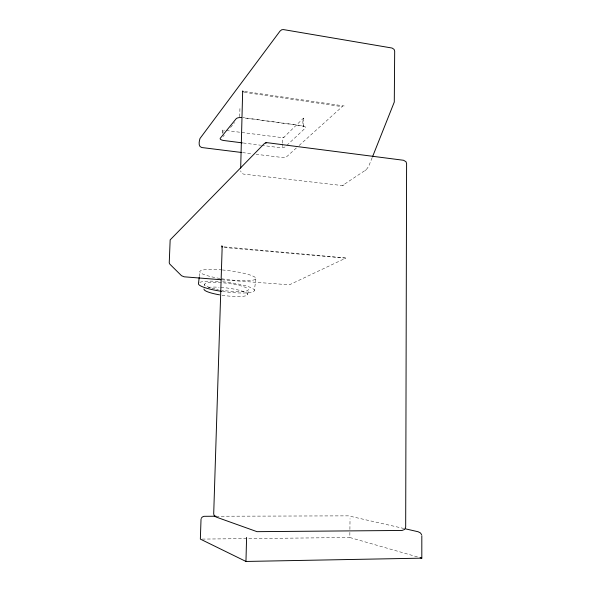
<?xml version="1.0" encoding="UTF-8"?>
<svg xmlns="http://www.w3.org/2000/svg" width="591" height="591" viewBox="0 0 591 591"><rect width="100%" height="100%" fill="white"/><g stroke="black" fill="none" stroke-linecap="round" stroke-linejoin="round"><path stroke-width="0.44" stroke-dasharray="2.96 2.22" d="M417.423 556.899L349.82 537.507L349.894 530.341M349.909 529.447L350.027 518.706M303.582 126.371L303.767 116.796M282.254 146.59L282.321 143.894M282.335 143L282.461 137.622M239.68 116.759L239.946 107.872M222.379 133.396L222.497 129.739M222.962 132.849L223.043 130.737L222.305 129.599L224.55 130.279M199.293 276.61L199.891 271.461M204.405 285.822L204.589 284.227M247.718 294.407L248.323 289.642M222.46 291.466A28.169 4.876 7 0 0 254.381 290.447L255.918 278.427M372.153 157.701L368.732 166.234L366.324 169.632L342.381 185.574L243.418 174.072L241.527 173.156L240.611 170.814M223.132 136.551L224.27 135.154M230.549 127.486L234.546 122.603M286.842 145.379L305.222 128.151A5.533 1.928 0.7 0 0 301.912 125.639L243.152 117.609M296.379 147.957L286.14 157.184L284.744 157.79L256.132 154.288M299.112 145.497L342.787 106.136L341.133 106.513L243.98 92.262M343.482 185.234L344.065 184.843M365.127 170.496L366.006 169.905M342.558 185.544L343.282 185.338M202.203 539.088L349.82 537.507M216.07 516.238L348.424 515.862L403.727 528.45M221.935 279.802L289.45 284.803L345.624 258.178L223.908 247.474M223.93 246.861L347.604 258.097M242.524 152.596L251.596 153.726M243.278 142.992L260.668 145.216M261.584 145.334L278.974 147.558A5.193 1.699 1.2 0 0 285.534 146.612M226.375 130.522L281.73 137.577L284.072 137.105L303.575 118.074L302.932 119.596L302.828 124.9L303.56 126.481L301.669 125.787L242.953 117.764M244.637 91.45L344.176 105.974M222.349 269.961A28.242 4.514 7.1 0 1 255.903 278.605A28.242 4.514 7.1 0 1 220.65 278.597M219.852 278.464A28.242 4.514 7.1 0 1 199.861 271.565A28.242 4.514 7.1 0 1 221.485 269.888M222.696 281.774A28.169 4.876 7 0 1 254.381 290.447M199.839 282.38A28.169 4.876 7 0 1 220.081 281.545M214.851 288.896A22.037 3.812 7 0 1 214.031 282.38A22.037 3.812 7 0 1 247.91 288.851A22.037 3.812 7 0 1 221.788 290.225M218.33 289.627A22.037 3.812 7 0 1 216.542 289.265M220.879 287.366A22.015 3.923 7 0 1 247.71 294.303A22.015 3.923 7 0 1 222.024 295.241M208.254 287.366A22.015 3.923 7 0 1 219.084 287.241M284.005 137.134L283.614 137.393L284.072 137.105M303.796 126.511L303.213 126.186L303.796 126.511"/><path stroke-width="0.89" d="M201.021 519.282L200.356 539.103L245.959 561.45L421.811 558.155L421.819 535.623M245.959 561.45L246.595 537.433M240.685 168.073L242.672 90.911L243.322 91.849M199.197 277.467L198.502 283.473A28.169 4.876 7 0 0 221.625 291.348M372.5 156.851L394.286 102.051L394.685 51.254L394.079 49.371L392.04 48.034L283.51 29.594L281.789 29.727L280.045 31.072L200.002 138.479C199.152 141.205 197.948 146.612 201.708 147.521L241.616 152.485M201.184 518.44L202.24 517.036L204.021 516.312L216.07 516.238M222.652 247.097L221.81 245.804L222.098 249.254L213.706 513.734L214.09 515.404L216.047 517.014L257.004 531.664L402.02 530.459L404.606 529.492L405.685 526.928L406.601 163.574L405.995 161.712L403.564 160.279L267.029 142.667L264.583 143.347L170.156 239.887L169.24 262.877L169.846 264.162L181.555 275.753L184.237 276.817L221.019 279.728M266.319 142.675L265.529 142.83M242.362 142.874L224.055 140.54A5.304 1.766 2.5 0 1 220.295 138.235L236.141 118.761A5.651 2.009 2.2 0 1 241.689 117.483M405.522 528.864L418.118 531.745L420.356 532.875L421.649 534.641M420.061 557.653L421.811 558.155M219.586 294.85A22.015 3.923 7 0 1 204.035 289.014"/></g></svg>
